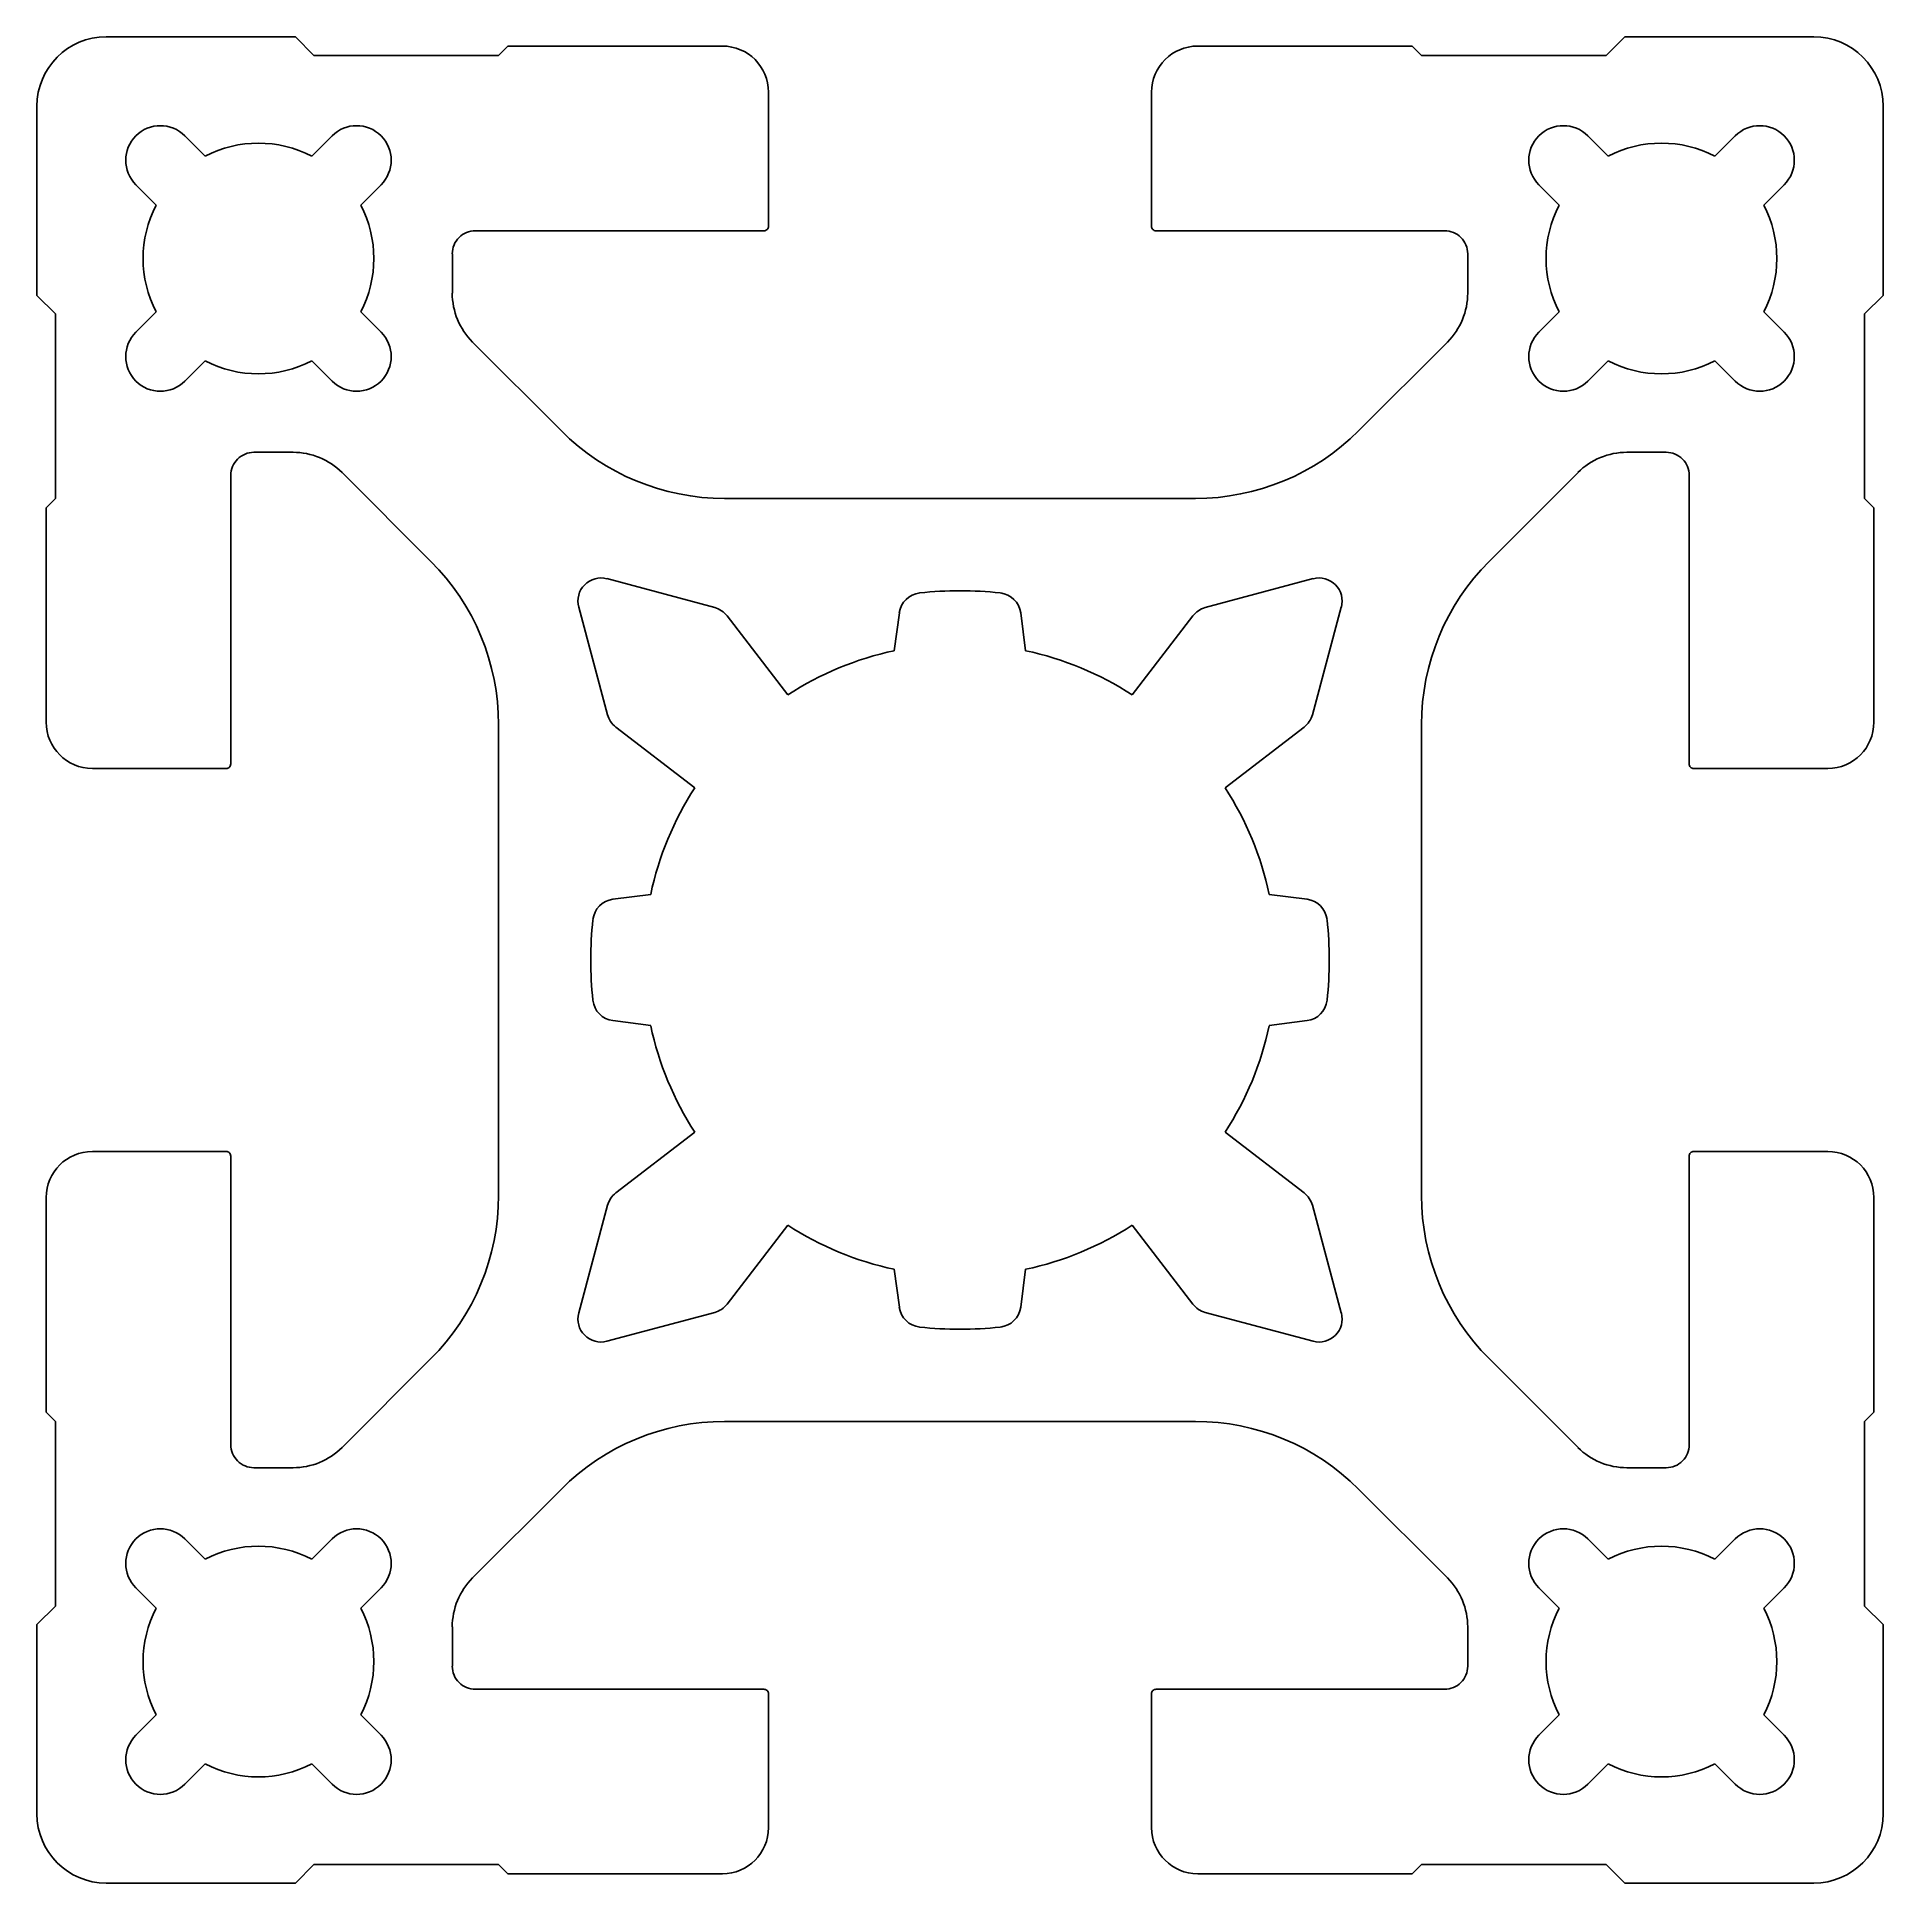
# Model space of a CAD drawing. Header units: inches. Extents: x 56601 to 58176, y 19950 to 21525.
import ezdxf

# ---------------------------------------------------------------- set-up
doc = ezdxf.new("R2010")
doc.units = ezdxf.units.IN
doc.header["$MEASUREMENT"] = 0

msp = doc.modelspace()

# ---------------------------------------------------------------- linework, layer by layer
at = {"color": 7, "linetype": 'Continuous', "lineweight": 25}
for p, q in [((56821.2, 21524.6), (56659.8, 21524.6)), ((56836.9, 21508.9), (56821.2, 21524.6)), ((57002.3, 21516.7), (56994.4, 21508.9)), ((57185.4, 21516.7), (57002.3, 21516.7)), ((57773.9, 21516.7), (57590.9, 21516.7)), ((57781.8, 21508.9), (57773.9, 21516.7)), ((57955.1, 21524.6), (57939.3, 21508.9)), ((58116.5, 21524.6), (57955.1, 21524.6)), ((56994.4, 21508.9), (56836.9, 21508.9)), ((57939.3, 21508.9), (57781.8, 21508.9)), ((56600.7, 21465.6), (56600.7, 21304.1)), ((57224.7, 21363.2), (57224.7, 21477.4)), ((57551.5, 21477.4), (57551.5, 21363.2)), ((58175.5, 21304.1), (58175.5, 21465.6)), ((56744.2, 21422.9), (56726.8, 21440.3)), ((56852.6, 21440.3), (56835.2, 21422.9)), ((57941, 21422.9), (57923.7, 21440.3)), ((58049.4, 21440.3), (58032.1, 21422.9)), ((56685.1, 21398.5), (56702.4, 21381.1)), ((56877, 21381.1), (56894.3, 21398.5)), ((57881.9, 21398.5), (57899.3, 21381.1)), ((58073.8, 21381.1), (58091.2, 21398.5)), ((56974.7, 21359.3), (57220.8, 21359.3)), ((57555.4, 21359.3), (57801.5, 21359.3)), ((56955.1, 21306.1), (56955.1, 21339.6)), ((57821.2, 21339.6), (57821.2, 21306.1)), ((56600.7, 21304.1), (56616.5, 21288.4)), ((58159.8, 21288.4), (58175.5, 21304.1)), ((56616.5, 21288.4), (56616.5, 21130.9)), ((56702.4, 21290.1), (56685.1, 21272.8)), ((56894.3, 21272.8), (56877, 21290.1)), ((57899.3, 21290.1), (57881.9, 21272.8)), ((58091.2, 21272.8), (58073.8, 21290.1)), ((58159.8, 21130.9), (58159.8, 21288.4)), ((57048.1, 21188.6), (56972.3, 21264.3)), ((57803.9, 21264.3), (57728.1, 21188.6)), ((56726.8, 21231), (56744.2, 21248.4)), ((56835.2, 21248.4), (56852.6, 21231)), ((57923.7, 21231), (57941, 21248.4)), ((58032.1, 21248.4), (58049.4, 21231)), ((56785.8, 21170.3), (56819.2, 21170.3)), ((57957, 21170.3), (57990.5, 21170.3)), ((56766.1, 20904.5), (56766.1, 21150.6)), ((56861, 21153), (56936.8, 21077.2)), ((57839.5, 21077.2), (57915.3, 21153)), ((58010.2, 21150.6), (58010.2, 20904.5)), ((56616.5, 21130.9), (56608.6, 21123)), ((56608.6, 21123), (56608.6, 20940)), ((57588.9, 21130.9), (57187.3, 21130.9)), ((58167.6, 21123), (58159.8, 21130.9)), ((58167.6, 20940), (58167.6, 21123)), ((57178.9, 21037.8), (57087, 21062.5)), ((57689.3, 21062.5), (57597.3, 21037.8)), ((57062.9, 21038.3), (57087.5, 20946.4)), ((57241.2, 20963.4), (57189.4, 21030.8)), ((57336.4, 21033.3), (57332.1, 21001)), ((57444.1, 21001), (57439.9, 21033.3)), ((57586.8, 21030.8), (57535.1, 20963.4)), ((57688.7, 20946.4), (57713.4, 21038.3)), ((56994.4, 20938), (56994.4, 20536.4)), ((57094.5, 20935.9), (57162, 20884.1)), ((57614.3, 20884.1), (57681.7, 20935.9)), ((57781.8, 20536.4), (57781.8, 20938)), ((56648, 20900.6), (56762.1, 20900.6)), ((58014.1, 20900.6), (58128.3, 20900.6)), ((57124.3, 20793.2), (57092, 20789)), ((57684.2, 20789), (57651.9, 20793.2)), ((57092, 20685.5), (57124.3, 20681.2)), ((57651.9, 20681.2), (57684.2, 20685.5)), ((57162, 20590.3), (57094.5, 20538.5)), ((57681.7, 20538.5), (57614.3, 20590.3)), ((56762.1, 20573.8), (56648, 20573.8)), ((56766.1, 20323.8), (56766.1, 20569.9)), ((58010.2, 20569.9), (58010.2, 20323.8)), ((58128.3, 20573.8), (58014.1, 20573.8)), ((56608.6, 20534.5), (56608.6, 20351.4)), ((57087.5, 20528), (57062.9, 20436.1)), ((57713.4, 20436.1), (57688.7, 20528)), ((58167.6, 20351.4), (58167.6, 20534.5)), ((57189.4, 20443.6), (57241.2, 20511.1)), ((57535.1, 20511.1), (57586.8, 20443.6)), ((57332.1, 20473.4), (57336.4, 20441.1)), ((57439.9, 20441.1), (57444.1, 20473.4)), ((57087, 20412), (57178.9, 20436.6)), ((57597.3, 20436.6), (57689.3, 20412)), ((56936.8, 20397.2), (56861, 20321.4)), ((57915.3, 20321.4), (57839.5, 20397.2)), ((56608.6, 20351.4), (56616.5, 20343.5)), ((58159.8, 20343.5), (58167.6, 20351.4)), ((56616.5, 20343.5), (56616.5, 20186)), ((57187.3, 20343.5), (57588.9, 20343.5)), ((58159.8, 20186), (58159.8, 20343.5)), ((56819.2, 20304.1), (56785.8, 20304.1)), ((57990.5, 20304.1), (57957, 20304.1)), ((56972.3, 20210.1), (57048.1, 20285.9)), ((57728.1, 20285.9), (57803.9, 20210.1)), ((56744.2, 20226.1), (56726.8, 20243.4)), ((56852.6, 20243.4), (56835.2, 20226.1)), ((57941, 20226.1), (57923.7, 20243.4)), ((58049.4, 20243.4), (58032.1, 20226.1)), ((56685.1, 20201.6), (56702.4, 20184.3)), ((56877, 20184.3), (56894.3, 20201.6)), ((57881.9, 20201.6), (57899.3, 20184.3)), ((58073.8, 20184.3), (58091.2, 20201.6)), ((56616.5, 20186), (56600.7, 20170.3)), ((58175.5, 20170.3), (58159.8, 20186)), ((56600.7, 20170.3), (56600.7, 20008.9)), ((56955.1, 20134.8), (56955.1, 20168.3)), ((57821.2, 20168.3), (57821.2, 20134.8)), ((58175.5, 20008.9), (58175.5, 20170.3)), ((57220.8, 20115.2), (56974.7, 20115.2)), ((57224.7, 19997.1), (57224.7, 20111.2)), ((57551.5, 20111.2), (57551.5, 19997.1)), ((57801.5, 20115.2), (57555.4, 20115.2)), ((56702.4, 20093.3), (56685.1, 20075.9)), ((56894.3, 20075.9), (56877, 20093.3)), ((57899.3, 20093.3), (57881.9, 20075.9)), ((58091.2, 20075.9), (58073.8, 20093.3)), ((56726.8, 20034.2), (56744.2, 20051.5)), ((56835.2, 20051.5), (56852.6, 20034.2)), ((57923.7, 20034.2), (57941, 20051.5)), ((58032.1, 20051.5), (58049.4, 20034.2)), ((56821.2, 19949.8), (56836.9, 19965.6)), ((56836.9, 19965.6), (56994.4, 19965.6)), ((56994.4, 19965.6), (57002.3, 19957.7)), ((57002.3, 19957.7), (57185.4, 19957.7)), ((57590.9, 19957.7), (57773.9, 19957.7)), ((57773.9, 19957.7), (57781.8, 19965.6)), ((57781.8, 19965.6), (57939.3, 19965.6)), ((57939.3, 19965.6), (57955.1, 19949.8)), ((56659.8, 19949.8), (56821.2, 19949.8)), ((57955.1, 19949.8), (58116.5, 19949.8))]:
    msp.add_line(p, q, dxfattribs=at)
for centre, radius, start, end in [((56659.8, 21465.6), 59.1, 90, 180), ((57185.4, 21477.4), 39.4, 0, 89.9998), ((57590.9, 21477.4), 39.4, 90.0002, 180), ((58116.5, 21465.6), 59.1, 360, 90), ((56706, 21419.4), 29.5, 45, 225), ((56873.4, 21419.4), 29.5, 315, 135), ((57902.8, 21419.4), 29.5, 45, 225), ((58070.3, 21419.4), 29.5, 315, 135), ((56789.7, 21335.6), 98.4, 62.4576, 117.5424), ((57986.5, 21335.6), 98.4, 62.4576, 117.5424), ((56789.7, 21335.6), 98.4, 152.4576, 207.5424), ((56789.7, 21335.6), 98.4, 332.4576, 27.5424), ((57986.5, 21335.6), 98.4, 152.4576, 207.5424), ((57986.5, 21335.6), 98.4, 332.4576, 27.5424), ((56974.7, 21339.6), 19.7, 89.9998, 180), ((57220.8, 21363.2), 3.94, 269.9998, 360), ((57555.4, 21363.2), 3.94, 180, 270.0002), ((57801.5, 21339.6), 19.7, 360, 90.0002), ((57014.1, 21306.1), 59.1, 180, 225), ((57762.1, 21306.1), 59.1, 315, 360), ((56706, 21251.9), 29.5, 135, 315), ((56873.4, 21251.9), 29.5, 225, 45), ((57902.8, 21251.9), 29.5, 135, 315), ((58070.3, 21251.9), 29.5, 225, 45), ((56789.7, 21335.6), 98.4, 242.4576, 297.5424), ((57986.5, 21335.6), 98.4, 242.4576, 297.5424), ((57187.3, 21327.8), 196.9, 225, 270), ((57588.9, 21327.8), 196.9, 270, 315), ((56785.8, 21150.6), 19.7, 90, 180.0002), ((56819.2, 21111.2), 59.1, 45, 90), ((57957, 21111.2), 59.1, 90, 135), ((57990.5, 21150.6), 19.7, 359.9998, 90), ((56797.6, 20938), 196.9, 0, 45), ((57978.7, 20938), 196.9, 135, 180), ((57081.9, 21043.4), 19.7, 75, 195), ((57694.4, 21043.4), 19.7, 345, 105), ((57355.9, 21030.7), 19.7, 96.2682, 172.5), ((57388.1, 20737.2), 315, 83.7318, 96.2682), ((57420.4, 21030.7), 19.7, 7.5, 83.7318), ((57173.8, 21018.8), 19.7, 37.5, 75), ((57602.4, 21018.8), 19.7, 105, 142.5), ((57388.1, 20737.2), 269.7, 101.9857, 123.0143), ((57388.1, 20737.2), 269.7, 56.9857, 78.0143), ((57106.5, 20951.5), 19.7, 195, 232.5), ((57669.7, 20951.5), 19.7, 307.5, 345), ((56648, 20940), 39.4, 180.0002, 270), ((58128.3, 20940), 39.4, 270, 359.9998), ((56762.1, 20904.5), 3.94, 270, 0.0002), ((58014.1, 20904.5), 3.94, 179.9998, 270), ((57388.1, 20737.2), 269.7, 146.9857, 168.0143), ((57388.1, 20737.2), 269.7, 11.9857, 33.0143), ((57094.6, 20769.5), 19.7, 97.5, 173.7318), ((57681.6, 20769.5), 19.7, 6.2682, 82.5), ((57388.1, 20737.2), 315, 173.7318, 180), ((57388.1, 20737.2), 315, 353.7318, 6.2682), ((57388.1, 20737.2), 315, 180, 186.2682), ((57094.6, 20705), 19.7, 186.2682, 262.5), ((57681.6, 20705), 19.7, 277.5, 353.7318), ((57388.1, 20737.2), 269.7, 191.9857, 213.0143), ((57388.1, 20737.2), 269.7, 326.9857, 348.0143), ((56648, 20534.5), 39.4, 90, 179.9998), ((56762.1, 20569.9), 3.94, 359.9998, 90), ((58014.1, 20569.9), 3.94, 90, 180.0002), ((58128.3, 20534.5), 39.4, 0.0002, 90), ((56797.6, 20536.4), 196.9, 315, 0), ((57106.5, 20522.9), 19.7, 127.5, 165), ((57669.7, 20522.9), 19.7, 15, 52.5), ((57978.7, 20536.4), 196.9, 180, 225), ((57388.1, 20737.2), 269.7, 236.9857, 258.0143), ((57388.1, 20737.2), 269.7, 281.9857, 303.0143), ((57173.8, 20455.6), 19.7, 285, 322.5), ((57355.9, 20443.7), 19.7, 187.5, 263.7318), ((57420.4, 20443.7), 19.7, 276.2682, 352.5), ((57602.4, 20455.6), 19.7, 217.5, 255), ((57081.9, 20431), 19.7, 165, 285), ((57694.4, 20431), 19.7, 255, 15), ((57388.1, 20737.2), 315, 263.7318, 276.2682), ((57187.3, 20146.7), 196.9, 90, 135), ((57588.9, 20146.7), 196.9, 45, 90), ((56785.8, 20323.8), 19.7, 179.9998, 270), ((56819.2, 20363.2), 59.1, 270, 315), ((57957, 20363.2), 59.1, 225, 270), ((57990.5, 20323.8), 19.7, 270, 0.0002), ((56706, 20222.5), 29.5, 45, 225), ((56873.4, 20222.5), 29.5, 315, 135), ((57902.8, 20222.5), 29.5, 45, 225), ((58070.3, 20222.5), 29.5, 315, 135), ((56789.7, 20138.8), 98.4, 62.4576, 117.5424), ((57986.5, 20138.8), 98.4, 62.4576, 117.5424), ((57014.1, 20168.3), 59.1, 135, 180), ((57762.1, 20168.3), 59.1, 0, 45), ((56789.7, 20138.8), 98.4, 152.4576, 207.5424), ((56789.7, 20138.8), 98.4, 332.4576, 27.5424), ((57986.5, 20138.8), 98.4, 152.4576, 207.5424), ((57986.5, 20138.8), 98.4, 332.4576, 27.5424), ((56974.7, 20134.8), 19.7, 180, 270.0002), ((57801.5, 20134.8), 19.7, 269.9998, 360), ((57220.8, 20111.2), 3.94, 0, 90.0002), ((57555.4, 20111.2), 3.94, 89.9998, 180), ((56706, 20055), 29.5, 135, 315), ((56873.4, 20055), 29.5, 225, 45), ((57902.8, 20055), 29.5, 135, 315), ((58070.3, 20055), 29.5, 225, 45), ((56789.7, 20138.8), 98.4, 242.4576, 297.5424), ((57986.5, 20138.8), 98.4, 242.4576, 297.5424), ((56659.8, 20008.9), 59.1, 180, 270), ((58116.5, 20008.9), 59.1, 270, 0), ((57185.4, 19997.1), 39.4, 270.0002, 360), ((57590.9, 19997.1), 39.4, 180, 269.9998)]:
    msp.add_arc(centre, radius, start, end, dxfattribs=at)

doc.saveas('drawing.dxf')
